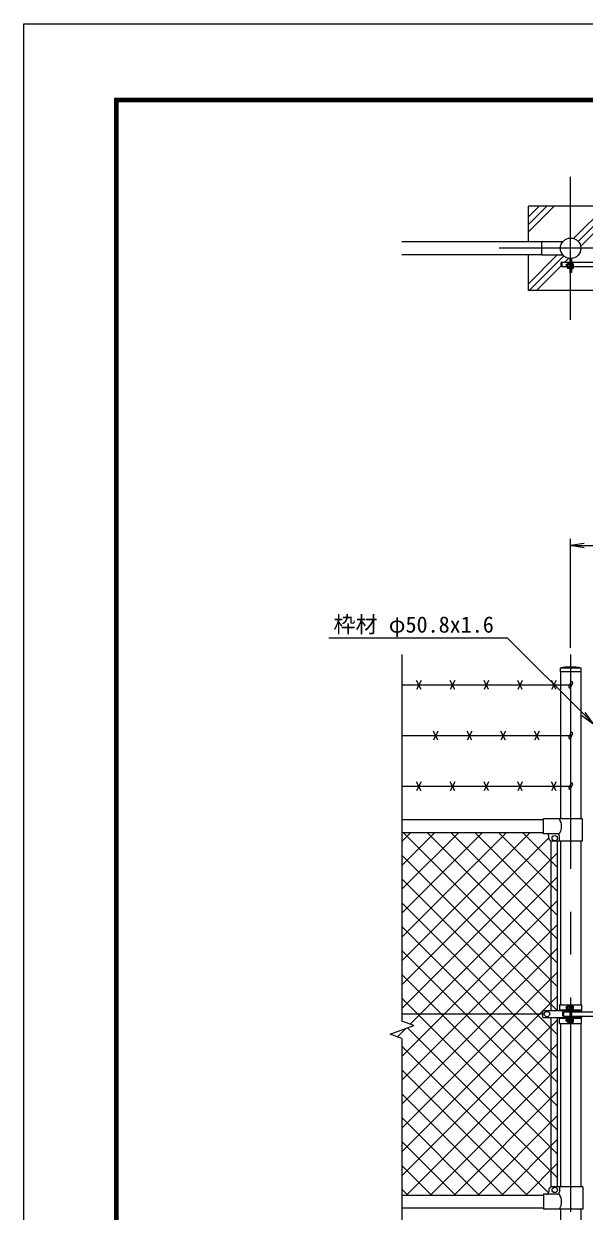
# Model space of a CAD drawing. Units: millimetres, scale not verified. Extents: x -4200 to 4200, y -2970 to 2970.
# Drawn here: x -4200 to -2539, y -548 to 2970 of the extents above; entities that cross this region are included whole.
import ezdxf
from ezdxf.enums import TextEntityAlignment as Align

# ---------------------------------------------------------------- set-up
doc = ezdxf.new("R2010")
doc.units = ezdxf.units.MM
doc.header["$LTSCALE"] = 20
doc.linetypes.add('USER1', pattern=[50.8, 31.75, -6.35, 6.35, -6.35])
for name, color, linetype, lineweight in [('0-0_D-STR-TXT', 7, 'Continuous', 9), ('0-1_D-TTL', 7, 'Continuous', 9), ('0-3_D-STR4', 7, 'Continuous', 9), ('0-4_D-BMK', 2, 'USER1', 13), ('0-5_D-STR1', 1, 'Continuous', 18), ('0-7_D-DCR-HCH', 7, 'Continuous', 9), ('0-8_D-STR3', 3, 'Continuous', 13), ('0-9_D-STR-DIM', 7, 'Continuous', 9), ('0-A_0', 7, 'Continuous', 9), ('0-B_D-STR2', 7, 'Continuous', 9)]:
    doc.layers.add(name, color=color, linetype=linetype, lineweight=lineweight)
doc.styles.add('ＭＳ ゴシック', font='')
doc.styles.get('ＭＳ ゴシック').set_extended_font_data('MS Gothic')

# ---------------------------------------------------------------- blocks, each defined once
blk = doc.blocks.new('_Open')
at = {"layer": '0-A_0'}
blk.add_line((-20, 3.33), (0, 0), dxfattribs=at)
blk.add_lwpolyline([(-20, -3.33), (0, 0), (-20, 0)], dxfattribs=at)
blk = doc.blocks.new('MLeader10')
at = {"layer": '0-0_D-STR-TXT'}
blk.add_line((-2536.78, 930.15), (-2513.21, 897.16), dxfattribs=at)
for points in [[(-2541.49, 925.44), (-2766.16, 1150.11), (-3288.23, 1150.11), (-3295.43, 1150.11)], [(-2546.21, 920.73), (-2513.21, 897.16), (-2541.49, 925.44)]]:
    blk.add_lwpolyline(points, dxfattribs=at)

msp = doc.modelspace()

# ---------------------------------------------------------------- linework, layer by layer
at = {"layer": '0-1_D-TTL', "color": 2, "lineweight": 18}
msp.add_lwpolyline([(-4200, 2970), (4200, 2970), (4200, -2970), (-4200, -2970)], close=True, dxfattribs=at)
at = {"layer": '0-1_D-TTL'}
for points in [[(-3930, 2750), (3930, 2750), (3930, -2750), (-3930, -2750)], [(-3927.5, 2747.5), (3927.5, 2747.5), (3927.5, -2747.5), (-3927.5, -2747.5)], [(-3925, 2745), (3925, 2745), (3925, -2745), (-3925, -2745)], [(-3922.5, 2742.5), (3922.5, 2742.5), (3922.5, -2742.5), (-3922.5, -2742.5)], [(-3920, 2740), (3920, 2740), (3920, -2740), (-3920, -2740)]]:
    msp.add_lwpolyline(points, close=True, dxfattribs=at)
at = {"layer": '0-3_D-STR4'}
for p in [(-2704.32, 2323.85), (-2454.32, 2429.85)]:
    msp.add_line(p, (-2704.32, 2429.85), dxfattribs=at)
msp.add_lwpolyline([(-2454.32, 2179.85), (-2704.32, 2179.85), (-2704.32, 2285.85)], dxfattribs=at)
at = {"layer": '0-4_D-BMK'}
for p, q in [((-2579.32, 2092.72), (-2579.32, 2516.99)), ((-2367.19, 2304.85), (-2791.45, 2304.85)), ((-2579.32, 1101.52), (-2579.32, -868.63))]:
    msp.add_line(p, q, dxfattribs=at)
at = {"layer": '0-5_D-STR1'}
for p, q in [((-2664.32, 2323.85), (-3079.32, 2323.85)), ((-2664.32, 2285.85), (-3079.32, 2285.85)), ((-2547.87, 1061.37), (-2610.77, 1061.37)), ((-2610.77, 1061.37), (-2610.77, 1050.37)), ((-2547.87, 1050.37), (-2547.87, 1061.37)), ((-2547.87, 1050.37), (-2610.77, 1050.37)), ((-2609.57, 1050.37), (-2609.57, 614.37)), ((-2549.07, 1050.37), (-2549.07, 614.37)), ((-2659.32, 611.37), (-3079.32, 611.37)), ((-2659.32, 573.37), (-3079.32, 573.37)), ((-2609.57, 548.37), (-2609.57, 63.87)), ((-2549.07, 548.37), (-2549.07, 63.87)), ((-2609.57, 48.87), (-2609.57, 46.87)), ((-2549.07, 48.87), (-2549.07, 46.87)), ((-2609.57, 25.87), (-2609.57, 23.87)), ((-2609.57, 8.87), (-2609.57, -475.63)), ((-2549.07, 25.87), (-2549.07, 23.87)), ((-2549.07, 8.87), (-2549.07, -475.63)), ((-2659.32, -500.63), (-3079.32, -500.63)), ((-2659.32, -538.63), (-3079.32, -538.63)), ((-2609.57, -541.63), (-2609.57, -838.63)), ((-2549.07, -541.63), (-2549.07, -838.63))]:
    msp.add_line(p, q, dxfattribs=at)
msp.add_circle((-2579.32, 2304.85), 30.25, dxfattribs=at)
msp.add_arc((-2579.32, 898.02), 166.35, 79.10214, 100.89786, dxfattribs=at)
at = {"layer": '0-7_D-DCR-HCH'}
for p, q in [((-2704.32, 2353.63), (-2628.1, 2429.85)), ((-2704.32, 2375.73), (-2650.2, 2429.85)), ((-2704.32, 2397.83), (-2672.3, 2429.85)), ((-2569.65, 2334.68), (-2474.47, 2429.85)), ((-2556.2, 2326.03), (-2454.32, 2427.91)), ((-2548.68, 2311.46), (-2454.32, 2405.81)), ((-2704.32, 2200), (-2619.17, 2285.15)), ((-2702.37, 2179.85), (-2599.72, 2282.51)), ((-2680.28, 2179.85), (-2608.19, 2251.94)), ((-2596.48, 2263.65), (-2585.92, 2274.21))]:
    msp.add_line(p, q, dxfattribs=at)
at = {"layer": '0-8_D-STR3'}
for p, q in [((-2664.32, 2285.15), (-2602.28, 2285.15)), ((-2608.72, 2260.65), (-2608.72, 2253.65)), ((-2605.72, 2263.65), (-2581.67, 2263.65)), ((-2605.72, 2263.65), (-2605.72, 2250.65)), ((-2593.07, 2256.05), (-2592.39, 2256.73)), ((-2593.07, 2256.05), (-2593.07, 2249.4)), ((-2588.77, 2256.05), (-2593.07, 2256.05)), ((-2588.77, 2256.73), (-2592.39, 2256.73)), ((-2592.39, 2256.73), (-2592.39, 2248.73)), ((-2588.77, 2258.55), (-2588.77, 2246.95)), ((-2583.27, 2260.23), (-2588.17, 2260.23)), ((-2583.27, 2256.73), (-2588.17, 2256.73)), ((-2583.27, 2261.23), (-2583.27, 2244.23)), ((-2581.67, 2261.23), (-2583.27, 2261.23)), ((-2581.67, 2273.59), (-2581.67, 2232.73)), ((-2579.37, 2273.5), (-2579.37, 2232.73)), ((-2577.07, 2273.58), (-2577.07, 2232.73)), ((-2577.07, 2263.65), (-2448.72, 2263.65)), ((-2577.07, 2261.63), (-2577.07, 2243.83)), ((-2577.07, 2260.23), (-2572.17, 2260.23)), ((-2577.07, 2256.73), (-2572.17, 2256.73)), ((-2571.57, 2258.55), (-2571.57, 2246.95)), ((-2605.72, 2250.65), (-2593.07, 2250.65)), ((-2588.77, 2249.4), (-2593.07, 2249.4)), ((-2593.07, 2249.4), (-2592.39, 2248.73)), ((-2588.77, 2248.73), (-2592.39, 2248.73)), ((-2583.27, 2248.73), (-2588.17, 2248.73)), ((-2583.27, 2245.23), (-2588.17, 2245.23)), ((-2581.67, 2244.23), (-2583.27, 2244.23)), ((-2577.07, 2232.73), (-2581.67, 2232.73)), ((-2577.07, 2248.73), (-2572.17, 2248.73)), ((-2577.07, 2245.23), (-2572.17, 2245.23)), ((-2571.57, 2250.65), (-2448.72, 2250.65)), ((-3022.61, 1024.78), (-3036.03, 997.95)), ((-3022.61, 997.95), (-3036.03, 1024.78)), ((-2922.61, 1024.78), (-2936.03, 997.95)), ((-2922.61, 997.95), (-2936.03, 1024.78)), ((-2822.61, 1024.78), (-2836.03, 997.95)), ((-2822.61, 997.95), (-2836.03, 1024.78)), ((-2722.61, 1024.78), (-2736.03, 997.95)), ((-2722.61, 997.95), (-2736.03, 1024.78)), ((-2622.61, 1024.78), (-2636.03, 997.95)), ((-2622.61, 997.95), (-2636.03, 1024.78)), ((-3079.32, 1011.37), (-2582.63, 1011.37)), ((-2578.89, 1019.4), (-2584.84, 1006.64)), ((-2573.45, 1016.86), (-2579.4, 1004.1)), ((-3079.32, 861.37), (-2582.63, 861.37)), ((-2972.61, 874.78), (-2986.03, 847.95)), ((-2972.61, 847.95), (-2986.03, 874.78)), ((-2872.61, 874.78), (-2886.03, 847.95)), ((-2872.61, 847.95), (-2886.03, 874.78)), ((-2772.61, 874.78), (-2786.03, 847.95)), ((-2772.61, 847.95), (-2786.03, 874.78)), ((-2672.61, 874.78), (-2686.03, 847.95)), ((-2672.61, 847.95), (-2686.03, 874.78)), ((-2578.89, 869.4), (-2584.84, 856.64)), ((-2573.45, 866.86), (-2579.4, 854.1)), ((-3079.32, 711.37), (-2582.63, 711.37)), ((-3022.61, 724.78), (-3036.03, 697.95)), ((-3022.61, 697.95), (-3036.03, 724.78)), ((-2922.61, 724.78), (-2936.03, 697.95)), ((-2922.61, 697.95), (-2936.03, 724.78)), ((-2822.61, 724.78), (-2836.03, 697.95)), ((-2822.61, 697.95), (-2836.03, 724.78)), ((-2722.61, 724.78), (-2736.03, 697.95)), ((-2722.61, 697.95), (-2736.03, 724.78)), ((-2622.61, 724.78), (-2636.03, 697.95)), ((-2622.61, 697.95), (-2636.03, 724.78)), ((-2578.89, 719.4), (-2584.84, 706.64)), ((-2573.45, 716.86), (-2579.4, 704.1)), ((-2544.62, 614.37), (-2659.32, 614.37)), ((-2659.32, 570.37), (-2659.32, 614.37)), ((-2544.62, 548.37), (-2544.62, 614.37)), ((-2619.72, 570.37), (-2659.32, 570.37)), ((-2644.32, 558.37), (-2644.32, 563.37)), ((-2612.72, 548.37), (-2612.72, 563.37)), ((-2637.82, 549), (-2637.82, 46.87)), ((-2544.62, 548.37), (-2634.32, 548.37)), ((-2618.82, 548.37), (-2618.82, 46.87)), ((-2661.32, 36.37), (-3079.32, 36.37)), ((-2661.32, 25.87), (-2661.32, 46.87)), ((-2661.32, 46.87), (-2588.43, 46.87)), ((-2611.87, 63.87), (-2546.77, 63.87)), ((-2611.87, 63.87), (-2611.87, 48.87)), ((-2611.87, 48.87), (-2588.72, 48.87)), ((-2603.92, 39.87), (-2603.92, 32.87)), ((-2600.92, 42.87), (-2581.62, 42.87)), ((-2600.92, 42.87), (-2600.92, 29.87)), ((-2593.02, 57.19), (-2592.34, 57.87)), ((-2593.02, 57.19), (-2593.02, 50.54)), ((-2588.72, 57.19), (-2593.02, 57.19)), ((-2593.02, 50.54), (-2592.34, 49.87)), ((-2588.72, 50.54), (-2593.02, 50.54)), ((-2588.72, 57.87), (-2592.34, 57.87)), ((-2592.34, 57.87), (-2592.34, 49.87)), ((-2588.72, 49.87), (-2592.34, 49.87)), ((-2588.72, 59.69), (-2588.72, 48.09)), ((-2583.22, 61.37), (-2588.12, 61.37)), ((-2583.22, 57.87), (-2588.12, 57.87)), ((-2583.22, 49.87), (-2588.12, 49.87)), ((-2583.22, 46.37), (-2588.12, 46.37)), ((-2581.62, 62.37), (-2583.22, 62.37)), ((-2583.22, 62.37), (-2583.22, 45.37)), ((-2581.62, 45.37), (-2583.22, 45.37)), ((-2581.62, 63.87), (-2581.62, 8.87)), ((-2579.32, 63.87), (-2579.32, 8.87)), ((-2577.02, 63.87), (-2577.02, 8.87)), ((-2577.02, 62.77), (-2577.02, 44.97)), ((-2577.02, 61.37), (-2572.12, 61.37)), ((-2577.02, 57.87), (-2572.12, 57.87)), ((-2577.02, 49.87), (-2572.12, 49.87)), ((-2577.02, 46.37), (-2572.12, 46.37)), ((-2577.02, 42.87), (-2448.67, 42.87)), ((-2571.81, 46.87), (-2546.52, 46.87)), ((-2571.52, 59.69), (-2571.52, 48.09)), ((-2571.52, 48.87), (-2546.77, 48.87)), ((-2546.77, 63.87), (-2546.77, 48.87)), ((-2546.52, 42.87), (-2546.52, 46.87)), ((-2661.32, 25.87), (-2588.43, 25.87)), ((-2637.82, 25.87), (-2637.82, -476.27)), ((-2618.82, 25.87), (-2618.82, -475.63)), ((-2611.87, 23.87), (-2588.72, 23.87)), ((-2611.87, 8.87), (-2611.87, 23.87)), ((-2611.87, 8.87), (-2546.77, 8.87)), ((-2600.92, 29.87), (-2581.62, 29.87)), ((-2593.02, 22.19), (-2592.34, 22.87)), ((-2588.72, 22.19), (-2593.02, 22.19)), ((-2593.02, 15.54), (-2593.02, 22.19)), ((-2588.72, 15.54), (-2593.02, 15.54)), ((-2593.02, 15.54), (-2592.34, 14.87)), ((-2592.34, 14.87), (-2592.34, 22.87)), ((-2588.72, 22.87), (-2592.34, 22.87)), ((-2588.72, 14.87), (-2592.34, 14.87)), ((-2588.72, 13.05), (-2588.72, 24.65)), ((-2583.22, 26.37), (-2588.12, 26.37)), ((-2583.22, 22.87), (-2588.12, 22.87)), ((-2583.22, 14.87), (-2588.12, 14.87)), ((-2583.22, 11.37), (-2588.12, 11.37)), ((-2583.22, 10.37), (-2583.22, 27.37)), ((-2581.62, 27.37), (-2583.22, 27.37)), ((-2581.62, 10.37), (-2583.22, 10.37)), ((-2577.02, 29.87), (-2448.67, 29.87)), ((-2577.02, 26.37), (-2572.12, 26.37)), ((-2577.02, 22.87), (-2572.12, 22.87)), ((-2577.02, 14.87), (-2572.12, 14.87)), ((-2577.02, 11.37), (-2572.12, 11.37)), ((-2571.81, 25.87), (-2546.52, 25.87)), ((-2571.62, 23.87), (-2546.77, 23.87)), ((-2571.52, 24.69), (-2571.52, 13.09)), ((-2546.77, 8.87), (-2546.77, 23.87)), ((-2546.52, 25.87), (-2546.52, 29.87)), ((-2644.32, -485.63), (-2644.32, -490.63)), ((-2543.62, -475.63), (-2634.32, -475.63)), ((-2612.72, -475.63), (-2612.72, -490.63)), ((-2543.62, -475.63), (-2543.62, -541.63)), ((-2619.72, -497.63), (-2659.32, -497.63)), ((-2659.32, -497.63), (-2659.32, -541.63)), ((-2543.62, -541.63), (-2659.32, -541.63))]:
    msp.add_line(p, q, dxfattribs=at)
msp.add_lwpolyline([(-2664.32, 2285.15), (-2664.32, 2324.55), (-2602.28, 2324.55)], dxfattribs=at)
for centre in [(-2626.32, 557.37), (-2649.32, 36.37), (-2626.32, -484.63)]:
    msp.add_circle(centre, 8, dxfattribs=at)
for centre, radius, start, end in [((-2605.72, 2260.65), 3, 90, 180), ((-2605.72, 2253.65), 3, 180, 270), ((-2585.92, 2258.48), 2.85, 142.09851, 217.90149), ((-2575.14, 2252.73), 13.63, 162.93847, 197.06153), ((-2585.21, 2252.73), 13.63, 342.93847, 17.06153), ((-2574.42, 2258.48), 2.85, 322.09851, 37.90149), ((-2585.92, 2246.98), 2.85, 142.14171, 217.85829), ((-2574.42, 2246.98), 2.85, 322.14171, 37.85829), ((-2576.17, 1018.13), 3, 334.99524, 154.99707), ((-2582.12, 1005.37), 3, 154.99707, 334.99524), ((-2582.12, 855.37), 3, 154.99707, 334.99524), ((-2576.17, 868.13), 3, 334.99524, 154.99707), ((-2582.12, 705.37), 3, 154.99707, 334.99524), ((-2576.17, 718.13), 3, 334.99524, 154.99707), ((-2646.94, 592.37), 40.68, 327.25964, 32.74036), ((-2651.32, 563.37), 7, 0, 90), ((-2619.72, 563.37), 7, 0, 90), ((-2634.32, 558.37), 10, 180, 270), ((-2600.92, 39.87), 3, 90, 180), ((-2585.87, 59.62), 2.85, 142.09851, 217.90149), ((-2575.09, 53.87), 13.63, 162.93847, 197.06153), ((-2585.87, 48.12), 2.85, 142.14171, 217.85829), ((-2585.16, 53.87), 13.63, 342.93847, 17.06153), ((-2574.37, 59.62), 2.85, 322.09851, 37.90149), ((-2574.37, 48.12), 2.85, 322.14171, 37.85829), ((-2600.92, 32.87), 3, 180, 270), ((-2585.87, 24.62), 2.85, 142.14171, 217.85829), ((-2575.09, 18.87), 13.63, 162.93847, 197.06153), ((-2585.87, 13.12), 2.85, 142.09851, 217.90149), ((-2585.16, 18.87), 13.63, 342.93847, 17.06153), ((-2574.37, 24.62), 2.85, 322.09851, 37.90149), ((-2574.37, 13.12), 2.85, 322.14171, 37.85829), ((-2651.32, -490.63), 7, 270, 0), ((-2634.32, -485.63), 10, 90, 180), ((-2619.72, -490.63), 7, 270, 0), ((-2646.94, -519.63), 40.68, 327.25964, 32.74036)]:
    msp.add_arc(centre, radius, start, end, dxfattribs=at)
at = {"layer": '0-9_D-STR-DIM'}
for p, q in [((-2579.32, 1121.52), (-2579.32, 1444.03)), ((-2539.32, 1424.03), (-1584.32, 1424.03)), ((-3079.32, 1101.52), (-3079.32, 15.59)), ((-3114.56, -22.88), (-3044.08, 2.77)), ((-3044.08, 2.77), (-3079.32, 15.59)), ((-3079.32, -35.71), (-3114.56, -22.88)), ((-3079.32, -35.71), (-3079.32, -695.94))]:
    msp.add_line(p, q, dxfattribs=at)
at = {"layer": '0-B_D-STR2'}
for p, q in [((-3079.32, 193.91), (-2699.87, 573.37)), ((-3079.32, 264.62), (-2770.58, 573.37)), ((-3079.32, 335.34), (-2841.29, 573.37)), ((-3079.32, 406.05), (-2912, 573.37)), ((-3079.32, 476.76), (-2982.71, 573.37)), ((-3079.32, 547.47), (-3053.42, 573.37)), ((-2618.82, 117.64), (-3074.55, 573.37)), ((-2618.82, 188.35), (-3003.84, 573.37)), ((-2618.82, 259.06), (-2933.13, 573.37)), ((-2618.82, 329.77), (-2862.42, 573.37)), ((-2618.82, 400.48), (-2791.71, 573.37)), ((-2618.82, 471.19), (-2721, 573.37)), ((-3079.32, 123.2), (-2644.32, 558.2)), ((-3079.32, 52.49), (-2618.82, 512.99)), ((-2618.82, 46.93), (-3079.32, 507.43)), ((-2618.82, -23.79), (-3079.32, 436.71)), ((-3054.53, 6.57), (-2618.82, 442.28)), ((-3079.32, -88.93), (-2618.82, 371.57)), ((-2618.82, -94.5), (-3079.32, 366)), ((-3079.32, -159.64), (-2618.82, 300.86)), ((-2618.82, -165.21), (-3079.32, 295.29)), ((-3079.32, -230.35), (-2618.82, 230.15)), ((-2618.82, -235.92), (-3079.32, 224.58)), ((-2618.82, -306.63), (-3079.32, 153.87)), ((-3078.89, -300.63), (-2618.82, 159.44)), ((-3079.32, -371.77), (-2618.82, 88.73)), ((-2618.82, -377.34), (-3079.32, 83.16)), ((-3079.32, -442.48), (-2618.82, 18.02)), ((-3092.15, -31.04), (-3066.49, -5.39)), ((-2618.82, -448.05), (-3062.82, -4.05)), ((-2644.69, -492.89), (-3079.32, -58.26)), ((-3066.76, -500.63), (-2618.82, -52.69)), ((-2707.66, -500.63), (-3079.32, -128.97)), ((-2996.05, -500.63), (-2619.35, -123.93)), ((-2778.37, -500.63), (-3079.32, -199.68)), ((-2925.34, -500.63), (-2618.82, -194.11)), ((-2849.08, -500.63), (-3079.32, -270.39)), ((-2854.63, -500.63), (-2618.82, -264.82)), ((-2919.79, -500.63), (-3079.32, -341.1)), ((-2783.92, -500.63), (-2618.82, -335.54)), ((-2990.5, -500.63), (-3079.32, -411.81)), ((-2713.21, -500.63), (-2618.82, -406.25)), ((-3061.21, -500.63), (-3079.32, -482.52))]:
    msp.add_line(p, q, dxfattribs=at)

# ---------------------------------------------------------------- block references
at = {"layer": '0-0_D-STR-TXT'}
msp.add_blockref('MLeader10', (0, 0), dxfattribs=at)
at = {"layer": '0-9_D-STR-DIM', "xscale": 2, "yscale": 2, "rotation": 180}
msp.add_blockref('_Open', (-2579.32, 1424.03), dxfattribs=at)

# ---------------------------------------------------------------- texts
at = {"layer": '0-0_D-STR-TXT', "style": 'ＭＳ ゴシック'}
msp.add_text('枠材 φ50.8x1.6', height=48.09, dxfattribs=at).set_placement((-3282.29, 1151.88), align=Align.BOTTOM_LEFT)

doc.saveas('drawing.dxf')
